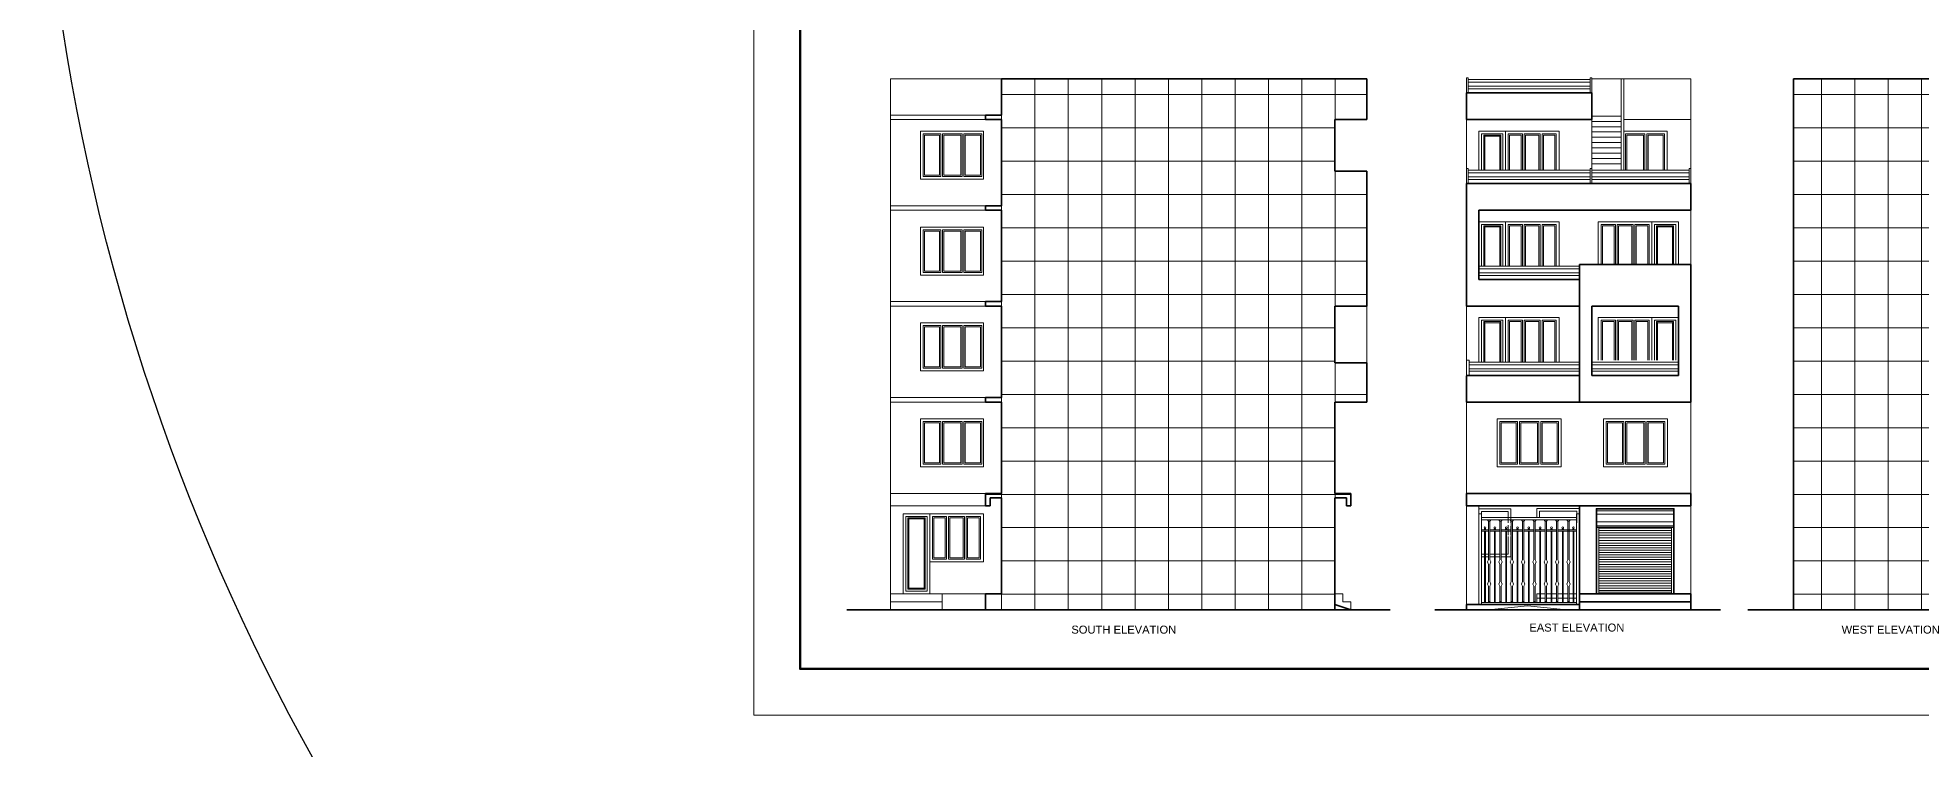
# Model space of a CAD drawing. Header units: inches. Extents: x -12071822 to 12321209, y -1222525 to 1319227.
# Drawn here: x 127682 to 129801, y 36110 to 36911 of the extents above; entities that cross this region are included whole.
import ezdxf

# ---------------------------------------------------------------- set-up
doc = ezdxf.new("R2010")
doc.units = ezdxf.units.IN
doc.header["$MEASUREMENT"] = 0
for name, color, linetype, lineweight in [('BORDER', 7, 'Continuous', 60), ('elevation', 181, 'Continuous', 20), ('Hatch', 9, 'Continuous', 9), ('SITE BOUNDARY', 1, 'Continuous', 30), ('Walls', 11, 'Continuous', 35), ('Window', 3, 'Continuous', 0), ('Windows', 151, 'Continuous', 15)]:
    doc.layers.add(name, color=color, linetype=linetype, lineweight=lineweight)
doc.styles.get("Standard").update_dxf_attribs({"font": 'arial.ttf'})

# ---------------------------------------------------------------- blocks, each defined once
blk = doc.blocks.new('ggggsf')
at = {"layer": 'Windows'}
for p, q in [((134009.6, 36042.9), (134009.6, 36144.9)), ((134009.6, 36144.9), (134012.6, 36144.9)), ((134012.6, 36042.9), (134012.6, 36144.9)), ((134119.6, 36042.9), (134119.6, 36144.9)), ((134119.6, 36144.9), (134122.6, 36144.9)), ((134122.6, 36042.9), (134122.6, 36144.9)), ((134119.6, 36140.9), (134012.6, 36140.9)), ((134012.6, 36140.9), (134119.6, 36140.9)), ((134119.6, 36138.1), (134012.6, 36138.1)), ((134020.4, 36127), (134012.6, 36127)), ((134020.4, 36125.6), (134012.6, 36125.6)), ((134016.1, 36127.9), (134016.1, 36128.5)), ((134016.1, 36045.1), (134016.1, 36125.6)), ((134017, 36127.9), (134017, 36128.5)), ((134017, 36045.1), (134017, 36125.6)), ((134020.4, 36136.8), (134020.4, 36093.2)), ((134022.1, 36136.8), (134022.1, 36093.2)), ((134033.2, 36127), (134022.1, 36127)), ((134033.2, 36125.6), (134022.1, 36125.6)), ((134027.2, 36127.9), (134027.2, 36128.5)), ((134027.2, 36045.1), (134027.2, 36125.6)), ((134028.1, 36127.9), (134028.1, 36128.5)), ((134028.1, 36045.1), (134028.1, 36125.6)), ((134033.2, 36136.8), (134033.2, 36093.2)), ((134034.8, 36136.8), (134034.8, 36093.2)), ((134045.9, 36127), (134034.8, 36127)), ((134045.9, 36125.6), (134034.8, 36125.6)), ((134039.9, 36127.9), (134039.9, 36128.5)), ((134039.9, 36045.1), (134039.9, 36125.6)), ((134040.8, 36127.9), (134040.8, 36128.5)), ((134040.8, 36045.1), (134040.8, 36125.6)), ((134045.9, 36136.8), (134045.9, 36093.2)), ((134047.5, 36136.8), (134047.5, 36093.2)), ((134058.6, 36127), (134047.5, 36127)), ((134058.6, 36125.6), (134047.5, 36125.6)), ((134052.6, 36127.9), (134052.6, 36128.5)), ((134052.6, 36045.1), (134052.6, 36125.6)), ((134053.5, 36127.9), (134053.5, 36128.5)), ((134053.5, 36045.1), (134053.5, 36125.6)), ((134058.6, 36136.8), (134058.6, 36093.2)), ((134060.3, 36136.8), (134060.3, 36093.2)), ((134071.3, 36127), (134060.3, 36127)), ((134071.3, 36125.6), (134060.3, 36125.6)), ((134065.4, 36127.9), (134065.4, 36128.5)), ((134065.4, 36045.1), (134065.4, 36125.6)), ((134066.3, 36127.9), (134066.3, 36128.5)), ((134066.3, 36045.1), (134066.3, 36125.6)), ((134071.3, 36136.8), (134071.3, 36093.2)), ((134073, 36136.8), (134073, 36093.2)), ((134084.1, 36127), (134073, 36127)), ((134084.1, 36125.6), (134073, 36125.6)), ((134078.1, 36127.9), (134078.1, 36128.5)), ((134078.1, 36045.1), (134078.1, 36125.6)), ((134079, 36127.9), (134079, 36128.5)), ((134079, 36045.1), (134079, 36125.6)), ((134084.1, 36136.8), (134084.1, 36093.2)), ((134085.7, 36136.8), (134085.7, 36093.2)), ((134096.8, 36127), (134085.7, 36127)), ((134096.8, 36125.6), (134085.7, 36125.6)), ((134090.8, 36127.9), (134090.8, 36128.5)), ((134090.8, 36045.1), (134090.8, 36125.6)), ((134091.7, 36127.9), (134091.7, 36128.5)), ((134091.7, 36045.1), (134091.7, 36125.6)), ((134096.8, 36136.8), (134096.8, 36093.2)), ((134098.5, 36136.8), (134098.5, 36093.2)), ((134109.5, 36127), (134098.5, 36127)), ((134109.5, 36125.6), (134098.5, 36125.6)), ((134103.5, 36127.9), (134103.5, 36128.5)), ((134103.5, 36045.1), (134103.5, 36125.6)), ((134104.4, 36127.9), (134104.4, 36128.5)), ((134104.4, 36045.1), (134104.4, 36125.6)), ((134119.6, 36127), (134106.4, 36127)), ((134119.6, 36125.6), (134106.4, 36125.6)), ((134109.5, 36136.8), (134109.5, 36093.2)), ((134111.2, 36136.8), (134111.2, 36093.2)), ((134115.5, 36127.9), (134115.5, 36128.5)), ((134115.5, 36045.1), (134115.5, 36125.6)), ((134116.4, 36127.9), (134116.4, 36128.5)), ((134116.4, 36045.1), (134116.4, 36125.6)), ((134019.4, 36090.8), (134020.4, 36093.2)), ((134020.4, 36088.1), (134019.4, 36090.8)), ((134020.4, 36088.1), (134020.4, 36068.7)), ((134023.1, 36090.8), (134022.1, 36093.2)), ((134022.1, 36088.1), (134023.1, 36090.8)), ((134022.1, 36088.1), (134022.1, 36068.7)), ((134032.2, 36090.8), (134033.2, 36093.2)), ((134033.2, 36088.1), (134032.2, 36090.8)), ((134033.2, 36088.1), (134033.2, 36068.7)), ((134035.8, 36090.8), (134034.8, 36093.2)), ((134034.8, 36088.1), (134035.8, 36090.8)), ((134034.8, 36088.1), (134034.8, 36068.7)), ((134044.9, 36090.8), (134045.9, 36093.2)), ((134045.9, 36088.1), (134044.9, 36090.8)), ((134045.9, 36088.1), (134045.9, 36068.7)), ((134048.5, 36090.8), (134047.5, 36093.2)), ((134047.5, 36088.1), (134048.5, 36090.8)), ((134047.5, 36088.1), (134047.5, 36068.7)), ((134057.6, 36090.8), (134058.6, 36093.2)), ((134058.6, 36088.1), (134057.6, 36090.8)), ((134058.6, 36088.1), (134058.6, 36068.7)), ((134061.3, 36090.8), (134060.3, 36093.2)), ((134060.3, 36088.1), (134061.3, 36090.8)), ((134060.3, 36088.1), (134060.3, 36068.7)), ((134070.3, 36090.8), (134071.3, 36093.2)), ((134071.3, 36088.1), (134070.3, 36090.8)), ((134071.3, 36088.1), (134071.3, 36068.7)), ((134074, 36090.8), (134073, 36093.2)), ((134073, 36088.1), (134074, 36090.8)), ((134073, 36088.1), (134073, 36068.7)), ((134083.1, 36090.8), (134084.1, 36093.2)), ((134084.1, 36088.1), (134083.1, 36090.8)), ((134084.1, 36088.1), (134084.1, 36068.7)), ((134086.7, 36090.8), (134085.7, 36093.2)), ((134085.7, 36088.1), (134086.7, 36090.8)), ((134085.7, 36088.1), (134085.7, 36068.7)), ((134095.8, 36090.8), (134096.8, 36093.2)), ((134096.8, 36088.1), (134095.8, 36090.8)), ((134096.8, 36088.1), (134096.8, 36068.7)), ((134099.5, 36090.8), (134098.5, 36093.2)), ((134098.5, 36088.1), (134099.5, 36090.8)), ((134098.5, 36088.1), (134098.5, 36068.7)), ((134108.5, 36090.8), (134109.5, 36093.2)), ((134109.5, 36088.1), (134108.5, 36090.8)), ((134109.5, 36088.1), (134109.5, 36068.7)), ((134112.2, 36090.8), (134111.2, 36093.2)), ((134111.2, 36088.1), (134112.2, 36090.8)), ((134111.2, 36088.1), (134111.2, 36068.7)), ((134020.4, 36068.7), (134019.4, 36065.9)), ((134019.4, 36065.9), (134020.4, 36063.5)), ((134020.4, 36063.5), (134020.4, 36045.9)), ((134022.1, 36068.7), (134023.1, 36065.9)), ((134023.1, 36065.9), (134022.1, 36063.5)), ((134022.1, 36063.5), (134022.1, 36045.9)), ((134033.2, 36068.7), (134032.2, 36065.9)), ((134032.2, 36065.9), (134033.2, 36063.5)), ((134033.2, 36063.5), (134033.2, 36045.9)), ((134034.8, 36068.7), (134035.8, 36065.9)), ((134035.8, 36065.9), (134034.8, 36063.5)), ((134034.8, 36063.5), (134034.8, 36045.9)), ((134045.9, 36068.7), (134044.9, 36065.9)), ((134044.9, 36065.9), (134045.9, 36063.5)), ((134045.9, 36063.5), (134045.9, 36045.9)), ((134047.5, 36068.7), (134048.5, 36065.9)), ((134048.5, 36065.9), (134047.5, 36063.5)), ((134047.5, 36063.5), (134047.5, 36045.9)), ((134058.6, 36068.7), (134057.6, 36065.9)), ((134057.6, 36065.9), (134058.6, 36063.5)), ((134058.6, 36063.5), (134058.6, 36045.9)), ((134060.3, 36068.7), (134061.3, 36065.9)), ((134061.3, 36065.9), (134060.3, 36063.5)), ((134060.3, 36063.5), (134060.3, 36045.9)), ((134071.3, 36068.7), (134070.3, 36065.9)), ((134070.3, 36065.9), (134071.3, 36063.5)), ((134071.3, 36063.5), (134071.3, 36045.9)), ((134073, 36068.7), (134074, 36065.9)), ((134074, 36065.9), (134073, 36063.5)), ((134073, 36063.5), (134073, 36045.9)), ((134084.1, 36068.7), (134083.1, 36065.9)), ((134083.1, 36065.9), (134084.1, 36063.5)), ((134084.1, 36063.5), (134084.1, 36045.9)), ((134085.7, 36068.7), (134086.7, 36065.9)), ((134086.7, 36065.9), (134085.7, 36063.5)), ((134085.7, 36063.5), (134085.7, 36045.9)), ((134096.8, 36068.7), (134095.8, 36065.9)), ((134095.8, 36065.9), (134096.8, 36063.5)), ((134096.8, 36063.5), (134096.8, 36045.9)), ((134098.5, 36068.7), (134099.5, 36065.9)), ((134099.5, 36065.9), (134098.5, 36063.5)), ((134098.5, 36063.5), (134098.5, 36045.9)), ((134109.5, 36068.7), (134108.5, 36065.9)), ((134108.5, 36065.9), (134109.5, 36063.5)), ((134109.5, 36063.5), (134109.5, 36045.9)), ((134111.2, 36068.7), (134112.2, 36065.9)), ((134112.2, 36065.9), (134111.2, 36063.5)), ((134111.2, 36063.5), (134111.2, 36045.9)), ((134122.6, 36042.9), (134009.6, 36042.9)), ((134119.6, 36045.1), (134012.6, 36045.1)), ((134029.9, 36042.9), (134119.6, 36042.9))]:
    blk.add_line(p, q, dxfattribs=at)
for centre, radius, start, end in [((134016.5, 36129.3), 0.947, 0, 180), ((134016.5, 36129.3), 0.947, 180, 0), ((134016.5, 36127), 0.947, 0, 180), ((134021.3, 36138.4), 1.84, 189.5652, 350.4348), ((134027.6, 36129.3), 0.947, 0, 180), ((134027.6, 36129.3), 0.947, 180, 0), ((134027.6, 36127), 0.947, 0, 180), ((134034, 36138.4), 1.84, 189.5652, 350.4348), ((134040.4, 36129.3), 0.947, 0, 180), ((134040.4, 36129.3), 0.947, 180, 0), ((134040.4, 36127), 0.947, 0, 180), ((134046.7, 36138.4), 1.84, 189.5652, 350.4348), ((134053.1, 36129.3), 0.947, 0, 180), ((134053.1, 36129.3), 0.947, 180, 0), ((134053.1, 36127), 0.947, 0, 180), ((134059.4, 36138.4), 1.84, 189.5652, 350.4348), ((134065.8, 36129.3), 0.947, 0, 180), ((134065.8, 36129.3), 0.947, 180, 0), ((134065.8, 36127), 0.947, 0, 180), ((134072.2, 36138.4), 1.84, 189.5652, 350.4348), ((134078.5, 36129.3), 0.947, 0, 180), ((134078.5, 36129.3), 0.947, 180, 0), ((134078.5, 36127), 0.947, 0, 180), ((134084.9, 36138.4), 1.84, 189.5652, 350.4348), ((134091.3, 36129.3), 0.947, 0, 180), ((134091.3, 36129.3), 0.947, 180, 0), ((134091.3, 36127), 0.947, 0, 180), ((134097.6, 36138.4), 1.84, 189.5652, 350.4348), ((134104, 36129.3), 0.947, 0, 180), ((134104, 36129.3), 0.947, 180, 0), ((134104, 36127), 0.947, 0, 180), ((134110.4, 36138.4), 1.84, 189.5652, 350.4348), ((134115.9, 36129.3), 0.947, 0, 180), ((134115.9, 36129.3), 0.947, 180, 0), ((134115.9, 36127), 0.947, 0, 180), ((134021.3, 36044.8), 1.41, 12.4754, 167.5246), ((134034, 36044.8), 1.41, 12.4754, 167.5246), ((134046.7, 36044.8), 1.41, 12.4754, 167.5246), ((134059.4, 36044.8), 1.41, 12.4754, 167.5246), ((134072.2, 36044.8), 1.41, 12.4754, 167.5246), ((134084.9, 36044.8), 1.41, 12.4754, 167.5246), ((134097.6, 36044.8), 1.41, 12.4754, 167.5246), ((134110.4, 36044.8), 1.41, 12.4754, 167.5246)]:
    blk.add_arc(centre, radius, start, end, dxfattribs=at)

msp = doc.modelspace()

# ---------------------------------------------------------------- hatches: boundary and pattern name
at = {"layer": 'Hatch', "transparency": 33554687}
h = msp.add_hatch(dxfattribs=at)
h.set_pattern_fill('NET', color=256, scale=300)
h.set_pattern_definition([(0, (-3871.295, 247.183), (0, 37.5), []), (90, (-3871.295, 247.183), (-37.5, 2e-15), [])])
h.paths.add_polyline_path([(129141.07, 36609.14), (129177.07, 36609.14), (129177.07, 36653.14), (129177.07, 36717.14), (129177.07, 36761.14), (129141.07, 36761.14), (129141.07, 36819.14), (129177.07, 36819.14), (129177.07, 36865.14), (128766.2, 36865.14), (128766.2, 36824.14), (128748.2, 36824.14), (128748.2, 36819.14), (128766.2, 36819.14), (128766.2, 36722.14), (128748.2, 36722.14), (128748.2, 36717.14), (128766.2, 36717.14), (128766.2, 36614.14), (128748.2, 36614.14), (128748.2, 36609.14), (128766.2, 36609.14), (128766.2, 36506.14), (128748.2, 36506.14), (128748.2, 36501.14), (128766.2, 36501.14), (128766.2, 36398.14), (128748.2, 36398.14), (128748.2, 36393.14), (128766.2, 36393.14), (128766.2, 36285.14), (128748.2, 36285.14), (128748.2, 36267.14), (129150.07, 36267.14), (129141.07, 36273.14), (129141.07, 36285.14), (129141.07, 36393.14), (129159.07, 36393.14), (129159.07, 36398.14), (129141.07, 36398.14), (129141.07, 36501.14), (129177.07, 36501.14), (129177.07, 36545.14), (129141.07, 36545.14)])
h = msp.add_hatch(dxfattribs=at)
h.set_pattern_fill('NET', color=256, scale=300)
h.set_pattern_definition([(0, (-4224.22, 247.183), (0, 37.5), []), (90, (-4224.22, 247.183), (-37.5, 2e-15), [])])
h.paths.add_polyline_path([(129832.21, 36609.14), (129862.21, 36609.14), (129862.21, 36614.14), (129832.21, 36614.14), (129832.21, 36717.14), (129862.21, 36717.14), (129862.21, 36722.14), (129832.21, 36722.14), (129832.21, 36819.14), (129862.21, 36819.14), (129862.21, 36824.14), (129832.21, 36824.14), (129832.21, 36865.14), (129656.71, 36865.14), (129656.71, 36267.14), (129852.21, 36267.14), (129852.21, 36273.14), (129842.21, 36273.14), (129842.21, 36279.14), (129832.21, 36279.14), (129832.21, 36393.14), (129845.21, 36393.14), (129845.21, 36384.14), (129850.21, 36384.14), (129850.21, 36398.14), (129832.21, 36398.14), (129832.21, 36501.14), (129862.21, 36501.14), (129862.21, 36506.14), (129832.21, 36506.14)])

# ---------------------------------------------------------------- linework, layer by layer
at = {"layer": 'BORDER'}
msp.add_lwpolyline([(131602.37, 38291.59), (131602.37, 36200.74), (128539.53, 36200.74), (128539.53, 38291.59)], close=True, dxfattribs=at)
at = {"layer": 'elevation'}
for p, q in [((128641.38, 36267.14), (128641.38, 36865.14)), ((128641.38, 36865.14), (128766.2, 36865.14)), ((129288.98, 36849.14), (129288.98, 36866.14)), ((129290.98, 36866.14), (129288.98, 36866.14)), ((129290.98, 36849.14), (129290.98, 36866.14)), ((129290.98, 36864.14), (129427.98, 36864.14)), ((129427.98, 36849.14), (129427.98, 36866.14)), ((129429.98, 36866.14), (129427.98, 36866.14)), ((129429.98, 36849.14), (129429.98, 36866.14)), ((129429.98, 36865.14), (129462.98, 36865.14)), ((129462.98, 36865.14), (129465.98, 36865.14)), ((129462.98, 36865.14), (129462.98, 36762.14)), ((129465.98, 36865.14), (129541.48, 36865.14)), ((129465.98, 36865.14), (129465.98, 36762.14)), ((129541.48, 36764.14), (129541.48, 36865.14)), ((129290.98, 36861.14), (129427.98, 36861.14)), ((129290.98, 36856.64), (129427.98, 36856.64)), ((129290.98, 36853.64), (129427.98, 36853.64)), ((128641.38, 36824.14), (128748.2, 36824.14)), ((128641.38, 36819.14), (128748.2, 36819.14)), ((129465.98, 36819.14), (129541.48, 36819.14)), ((129288.98, 36747.14), (129288.98, 36764.14)), ((129290.98, 36764.14), (129288.98, 36764.14)), ((129290.98, 36747.14), (129290.98, 36764.14)), ((129290.98, 36762.14), (129427.98, 36762.14)), ((129290.98, 36759.14), (129427.98, 36759.14)), ((129427.98, 36747.14), (129427.98, 36764.14)), ((129429.98, 36764.14), (129427.98, 36764.14)), ((129429.98, 36747.14), (129429.98, 36764.14)), ((129429.98, 36762.14), (129539.48, 36762.14)), ((129429.98, 36759.14), (129539.48, 36759.14)), ((129539.48, 36747.14), (129539.48, 36764.14)), ((129539.48, 36764.14), (129541.48, 36764.14)), ((129541.48, 36747.14), (129541.48, 36764.14)), ((129290.98, 36754.64), (129427.98, 36754.64)), ((129290.98, 36751.64), (129427.98, 36751.64)), ((129429.98, 36754.64), (129539.48, 36754.64)), ((129429.98, 36751.64), (129539.48, 36751.64)), ((128641.38, 36722.14), (128748.2, 36722.14)), ((128641.38, 36717.14), (128748.2, 36717.14)), ((129541.48, 36656.14), (129541.48, 36717.14)), ((129302.98, 36654.14), (129415.98, 36654.14)), ((129302.98, 36651.14), (129415.98, 36651.14)), ((129302.98, 36646.64), (129415.98, 36646.64)), ((129302.98, 36643.64), (129415.98, 36643.64)), ((128641.38, 36614.14), (128748.2, 36614.14)), ((128641.38, 36609.14), (128748.2, 36609.14)), ((129288.98, 36531.14), (129288.98, 36548.14)), ((129291.98, 36548.14), (129288.98, 36548.14)), ((129291.98, 36531.14), (129291.98, 36548.14)), ((129291.98, 36546.19), (129415.98, 36546.19)), ((129429.98, 36546.19), (129527.48, 36546.19)), ((129291.98, 36543.19), (129415.98, 36543.19)), ((129291.98, 36538.69), (129415.98, 36538.69)), ((129291.98, 36535.69), (129415.98, 36535.69)), ((129429.98, 36543.19), (129527.48, 36543.19)), ((129429.98, 36538.69), (129527.48, 36538.69)), ((129429.98, 36535.69), (129527.48, 36535.69)), ((128641.38, 36506.14), (128748.2, 36506.14)), ((128641.38, 36501.14), (128748.2, 36501.14)), ((129288.98, 36398.14), (129288.98, 36501.14)), ((129541.48, 36398.14), (129541.48, 36501.14)), ((128641.38, 36398.14), (128748.2, 36398.14)), ((128748.2, 36384.14), (128641.38, 36384.14)), ((129288.98, 36273.14), (129288.98, 36384.14)), ((129302.98, 36384.14), (129302.98, 36273.14)), ((129541.48, 36285.14), (129541.48, 36384.14)), ((128641.38, 36285.14), (128748.2, 36285.14)), ((128699.38, 36276.14), (128641.38, 36276.14)), ((128699.38, 36267.14), (128699.38, 36285.14)), ((129141.07, 36285.14), (129150.07, 36285.14)), ((129150.07, 36285.14), (129150.07, 36276.14)), ((129159.07, 36276.14), (129150.07, 36276.14)), ((129159.07, 36276.14), (129159.07, 36267.14)), ((129367.98, 36285.14), (129371.43, 36285.14)), ((129367.98, 36285.14), (129367.98, 36275.35)), ((129367.98, 36280.25), (129371.43, 36280.25)), ((129372.34, 36285.14), (129377.43, 36285.14)), ((129372.34, 36280.25), (129377.43, 36280.25)), ((129379.08, 36285.14), (129384.16, 36285.14)), ((129379.08, 36280.25), (129384.16, 36280.25)), ((129385.07, 36285.14), (129390.15, 36285.14)), ((129385.07, 36280.25), (129390.15, 36280.25)), ((129391.81, 36285.14), (129396.89, 36285.14)), ((129391.81, 36280.25), (129396.89, 36280.25)), ((129397.8, 36285.14), (129402.88, 36285.14)), ((129397.8, 36280.25), (129402.88, 36280.25)), ((129404.53, 36285.14), (129408.84, 36285.14)), ((129404.53, 36280.25), (129408.84, 36280.25)), ((129409.75, 36285.14), (129412.98, 36285.14)), ((129409.75, 36280.25), (129412.98, 36280.25))]:
    msp.add_line(p, q, dxfattribs=at)
at = {"layer": 'SITE BOUNDARY'}
msp.add_circle((130143.63, 37296.4), 2461.59, dxfattribs=at)
at = {"layer": 'Walls'}
for p, q in [((128766.2, 36865.14), (128766.2, 36824.14)), ((128766.2, 36865.14), (129177.07, 36865.14)), ((129177.07, 36819.14), (129177.07, 36865.14)), ((129656.71, 36267.14), (129656.71, 36865.14)), ((129832.21, 36865.14), (129656.71, 36865.14)), ((129288.98, 36819.14), (129288.98, 36849.14)), ((129288.98, 36849.14), (129429.98, 36849.14)), ((129429.98, 36849.14), (129429.98, 36819.14)), ((128748.2, 36824.14), (128766.2, 36824.14)), ((128748.2, 36819.14), (128748.2, 36824.14)), ((128748.2, 36819.14), (128766.2, 36819.14)), ((128766.2, 36819.14), (128766.2, 36722.14)), ((129141.07, 36761.14), (129141.07, 36819.14)), ((129141.07, 36819.14), (129177.07, 36819.14)), ((129288.98, 36819.14), (129429.98, 36819.14)), ((129141.07, 36761.14), (129177.07, 36761.14)), ((129177.07, 36609.14), (129177.07, 36761.14)), ((129288.98, 36633.14), (129288.98, 36747.14)), ((129288.98, 36747.14), (129541.48, 36747.14)), ((129541.48, 36717.14), (129541.48, 36747.14)), ((128748.2, 36722.14), (128766.2, 36722.14)), ((128748.2, 36717.14), (128748.2, 36722.14)), ((128748.2, 36717.14), (128766.2, 36717.14)), ((128766.2, 36717.14), (128766.2, 36614.14)), ((129302.98, 36639.14), (129302.98, 36717.14)), ((129302.98, 36717.14), (129541.48, 36717.14)), ((129415.98, 36656.14), (129541.48, 36656.14)), ((129415.98, 36501.14), (129415.98, 36656.14)), ((129541.48, 36548.14), (129541.48, 36656.14)), ((129288.98, 36609.14), (129288.98, 36633.14)), ((129302.98, 36639.14), (129415.98, 36639.14)), ((128748.2, 36614.14), (128766.2, 36614.14)), ((128748.2, 36609.14), (128748.2, 36614.14)), ((128748.2, 36609.14), (128766.2, 36609.14)), ((128766.2, 36609.14), (128766.2, 36506.14)), ((129141.07, 36545.14), (129141.07, 36609.14)), ((129141.07, 36609.14), (129177.07, 36609.14)), ((129288.98, 36609.14), (129415.98, 36609.14)), ((129429.98, 36609.14), (129527.48, 36609.14)), ((129429.98, 36531.14), (129429.98, 36609.14)), ((129527.48, 36531.14), (129527.48, 36609.14)), ((129541.48, 36501.14), (129541.48, 36548.14)), ((129141.07, 36545.14), (129177.07, 36545.14)), ((129177.07, 36501.14), (129177.07, 36545.14)), ((129288.98, 36531.14), (129415.98, 36531.14)), ((129288.98, 36501.14), (129288.98, 36530.64)), ((129429.98, 36531.14), (129527.48, 36531.14)), ((128748.2, 36506.14), (128766.2, 36506.14)), ((128748.2, 36501.14), (128748.2, 36506.14)), ((128748.2, 36501.14), (128766.2, 36501.14)), ((128766.2, 36501.14), (128766.2, 36398.14)), ((129141.07, 36398.14), (129141.07, 36501.14)), ((129141.07, 36501.14), (129177.07, 36501.14)), ((129288.98, 36501.14), (129541.48, 36501.14)), ((128748.2, 36398.14), (128766.2, 36398.14)), ((128748.2, 36384.14), (128748.2, 36398.14)), ((129141.07, 36398.14), (129159.07, 36398.14)), ((129159.07, 36398.14), (129159.07, 36384.14)), ((129288.98, 36384.14), (129288.98, 36398.14)), ((129288.98, 36398.14), (129541.48, 36398.14)), ((129541.48, 36384.14), (129541.48, 36398.14)), ((128748.2, 36384.14), (128753.2, 36384.14)), ((128753.2, 36393.14), (128766.2, 36393.14)), ((128753.2, 36384.14), (128753.2, 36393.14)), ((128766.2, 36393.14), (128766.2, 36285.14)), ((129141.07, 36267.14), (129141.07, 36393.14)), ((129141.07, 36393.14), (129154.07, 36393.14)), ((129154.07, 36393.14), (129154.07, 36384.14)), ((129154.07, 36384.14), (129159.07, 36384.14)), ((129288.98, 36384.14), (129541.48, 36384.14)), ((129415.98, 36384.14), (129415.98, 36285.14)), ((128748.2, 36285.14), (128766.2, 36285.14)), ((128748.2, 36285.14), (128748.2, 36267.14)), ((129141.07, 36273.14), (129159.07, 36267.14)), ((129288.98, 36267.14), (129288.98, 36273.14)), ((129288.98, 36273.14), (129415.98, 36273.14)), ((129415.98, 36285.14), (129541.48, 36285.14)), ((129415.98, 36285.14), (129415.98, 36267.14)), ((129541.48, 36276.14), (129415.98, 36276.14)), ((129541.48, 36267.14), (129541.48, 36285.14)), ((128592.18, 36267.14), (129203.32, 36267.14)), ((129253.26, 36267.14), (129574.68, 36267.14)), ((129605.64, 36267.14), (129936.81, 36267.14))]:
    msp.add_line(p, q, dxfattribs=at)
at = {"layer": 'Window'}
msp.add_lwpolyline([(131654.37, 38343.59), (131654.37, 36148.74), (128487.53, 36148.74), (128487.53, 38343.59)], close=True, dxfattribs=at)
at = {"layer": 'Windows'}
for p, q in [((129429.98, 36823.14), (129462.98, 36823.14)), ((128677.79, 36755.14), (128677.79, 36803.14)), ((128697.79, 36803.14), (128677.79, 36803.14)), ((128697.79, 36755.14), (128697.79, 36803.14)), ((128699.79, 36755.14), (128699.79, 36803.14)), ((128721.79, 36803.14), (128699.79, 36803.14)), ((128721.79, 36755.14), (128721.79, 36803.14)), ((128723.79, 36755.14), (128723.79, 36803.14)), ((128743.79, 36803.14), (128723.79, 36803.14)), ((128743.79, 36803.14), (128743.79, 36755.14)), ((129288.98, 36764.14), (129288.98, 36819.14)), ((129302.98, 36806.14), (129393.39, 36806.14)), ((129302.98, 36806.14), (129302.98, 36762.14)), ((129305.98, 36803.14), (129305.98, 36762.14)), ((129330.03, 36803.14), (129305.98, 36803.14)), ((129308.4, 36801.64), (129327.73, 36801.64)), ((129309.59, 36800.45), (129308.4, 36801.64)), ((129308.4, 36801.64), (129308.4, 36762.14)), ((129309.59, 36800.45), (129326.54, 36800.45)), ((129309.59, 36800.45), (129309.59, 36762.14)), ((129326.54, 36800.45), (129327.73, 36801.64)), ((129326.54, 36800.45), (129326.54, 36762.14)), ((129327.73, 36801.64), (129327.73, 36762.14)), ((129330.03, 36803.14), (129330.03, 36762.14)), ((129332.98, 36762.14), (129332.98, 36806.14)), ((129335.98, 36803.14), (129335.98, 36762.14)), ((129335.98, 36803.14), (129351.98, 36803.14)), ((129351.98, 36762.14), (129351.98, 36803.14)), ((129353.98, 36762.14), (129353.98, 36803.14)), ((129353.98, 36803.14), (129371.98, 36803.14)), ((129371.98, 36762.14), (129371.98, 36803.14)), ((129373.98, 36762.14), (129373.98, 36803.14)), ((129373.98, 36803.14), (129389.98, 36803.14)), ((129389.98, 36762.14), (129389.98, 36803.14)), ((129393.39, 36806.14), (129393.39, 36762.14)), ((129429.98, 36819.14), (129429.98, 36762.14)), ((129429.98, 36817.14), (129462.98, 36817.14)), ((129429.98, 36811.14), (129462.98, 36811.14)), ((129429.98, 36805.14), (129462.98, 36805.14)), ((129467.73, 36762.14), (129467.73, 36803.14)), ((129489.73, 36803.14), (129467.73, 36803.14)), ((129489.73, 36762.14), (129489.73, 36803.14)), ((129491.73, 36762.14), (129491.73, 36803.14)), ((129511.73, 36803.14), (129491.73, 36803.14)), ((129511.73, 36803.14), (129511.73, 36762.14)), ((129429.98, 36799.14), (129462.98, 36799.14)), ((129429.98, 36793.14), (129462.98, 36793.14)), ((129429.98, 36787.14), (129462.98, 36787.14)), ((129429.98, 36781.14), (129462.98, 36781.14)), ((129429.98, 36775.14), (129462.98, 36775.14)), ((129429.98, 36769.14), (129462.98, 36769.14)), ((128697.79, 36755.14), (128677.79, 36755.14)), ((128721.79, 36755.14), (128699.79, 36755.14)), ((128743.79, 36755.14), (128723.79, 36755.14)), ((128677.79, 36647.14), (128677.79, 36695.14)), ((128697.79, 36695.14), (128677.79, 36695.14)), ((128697.79, 36647.14), (128697.79, 36695.14)), ((128699.79, 36647.14), (128699.79, 36695.14)), ((128721.79, 36695.14), (128699.79, 36695.14)), ((128721.79, 36647.14), (128721.79, 36695.14)), ((128723.79, 36647.14), (128723.79, 36695.14)), ((128743.79, 36695.14), (128723.79, 36695.14)), ((128743.79, 36695.14), (128743.79, 36647.14)), ((129302.98, 36704.14), (129393.39, 36704.14)), ((129302.98, 36704.14), (129302.98, 36656.14)), ((129305.98, 36701.14), (129305.98, 36654.14)), ((129330.03, 36701.14), (129305.98, 36701.14)), ((129308.4, 36699.64), (129327.73, 36699.64)), ((129309.59, 36698.45), (129308.4, 36699.64)), ((129308.4, 36699.64), (129308.4, 36654.14)), ((129309.59, 36698.45), (129326.54, 36698.45)), ((129309.59, 36698.45), (129309.59, 36654.14)), ((129326.54, 36698.45), (129327.73, 36699.64)), ((129326.54, 36698.45), (129326.54, 36654.14)), ((129327.73, 36699.64), (129327.73, 36654.14)), ((129330.03, 36701.14), (129330.03, 36654.14)), ((129332.98, 36654.14), (129332.98, 36704.14)), ((129335.98, 36701.14), (129335.98, 36654.14)), ((129335.98, 36701.14), (129351.98, 36701.14)), ((129351.98, 36654.14), (129351.98, 36701.14)), ((129353.98, 36654.14), (129353.98, 36701.14)), ((129353.98, 36701.14), (129371.98, 36701.14)), ((129371.98, 36654.14), (129371.98, 36701.14)), ((129373.98, 36654.14), (129373.98, 36701.14)), ((129373.98, 36701.14), (129389.98, 36701.14)), ((129389.98, 36654.14), (129389.98, 36701.14)), ((129393.39, 36704.14), (129393.39, 36654.14)), ((129527.48, 36704.14), (129437.07, 36704.14)), ((129437.07, 36704.14), (129437.07, 36656.14)), ((129440.48, 36656.14), (129440.48, 36701.14)), ((129456.48, 36701.14), (129440.48, 36701.14)), ((129456.48, 36656.14), (129456.48, 36701.14)), ((129458.48, 36656.14), (129458.48, 36701.14)), ((129476.48, 36701.14), (129458.48, 36701.14)), ((129476.48, 36656.14), (129476.48, 36701.14)), ((129478.48, 36656.14), (129478.48, 36701.14)), ((129494.48, 36701.14), (129478.48, 36701.14)), ((129494.48, 36701.14), (129494.48, 36656.14)), ((129497.48, 36656.14), (129497.48, 36704.14)), ((129500.42, 36701.14), (129500.42, 36656.14)), ((129500.42, 36701.14), (129524.48, 36701.14)), ((129522.05, 36699.64), (129502.73, 36699.64)), ((129502.73, 36699.64), (129502.73, 36656.14)), ((129503.92, 36698.45), (129502.73, 36699.64)), ((129520.86, 36698.45), (129503.92, 36698.45)), ((129503.92, 36698.45), (129503.92, 36656.14)), ((129520.86, 36698.45), (129522.05, 36699.64)), ((129520.86, 36698.45), (129520.86, 36656.14)), ((129522.05, 36699.64), (129522.05, 36656.14)), ((129524.48, 36701.14), (129524.48, 36656.14)), ((129527.48, 36704.14), (129527.48, 36656.14)), ((128697.79, 36647.14), (128677.79, 36647.14)), ((128721.79, 36647.14), (128699.79, 36647.14)), ((128743.79, 36647.14), (128723.79, 36647.14)), ((129177.07, 36609.14), (129177.07, 36545.14)), ((129288.98, 36548.14), (129288.98, 36609.14)), ((129302.98, 36596.14), (129393.39, 36596.14)), ((129302.98, 36596.14), (129302.98, 36546.19)), ((129305.98, 36593.14), (129305.98, 36546.19)), ((129330.03, 36593.14), (129305.98, 36593.14)), ((129308.4, 36591.64), (129327.73, 36591.64)), ((129309.59, 36590.45), (129308.4, 36591.64)), ((129308.4, 36591.64), (129308.4, 36546.19)), ((129309.59, 36590.45), (129326.54, 36590.45)), ((129309.59, 36590.45), (129309.59, 36546.19)), ((129326.54, 36590.45), (129327.73, 36591.64)), ((129326.54, 36590.45), (129326.54, 36546.19)), ((129327.73, 36591.64), (129327.73, 36546.19)), ((129330.03, 36593.14), (129330.03, 36546.19)), ((129332.98, 36546.19), (129332.98, 36596.14)), ((129335.98, 36593.14), (129335.98, 36546.19)), ((129335.98, 36593.14), (129351.98, 36593.14)), ((129351.98, 36546.19), (129351.98, 36593.14)), ((129353.98, 36546.19), (129353.98, 36593.14)), ((129353.98, 36593.14), (129371.98, 36593.14)), ((129371.98, 36546.19), (129371.98, 36593.14)), ((129373.98, 36546.19), (129373.98, 36593.14)), ((129373.98, 36593.14), (129389.98, 36593.14)), ((129389.98, 36546.19), (129389.98, 36593.14)), ((129393.39, 36596.14), (129393.39, 36546.19)), ((129527.48, 36596.14), (129437.07, 36596.14)), ((129437.07, 36596.14), (129437.07, 36548.14)), ((129440.48, 36548.14), (129440.48, 36593.14)), ((129456.48, 36593.14), (129440.48, 36593.14)), ((129456.48, 36548.14), (129456.48, 36593.14)), ((129458.48, 36548.14), (129458.48, 36593.14)), ((129476.48, 36593.14), (129458.48, 36593.14)), ((129476.48, 36548.14), (129476.48, 36593.14)), ((129478.48, 36548.14), (129478.48, 36593.14)), ((129494.48, 36593.14), (129478.48, 36593.14)), ((129494.48, 36593.14), (129494.48, 36548.14)), ((129497.48, 36548.14), (129497.48, 36596.14)), ((129500.42, 36593.14), (129500.42, 36548.14)), ((129500.42, 36593.14), (129524.48, 36593.14)), ((129522.05, 36591.64), (129502.73, 36591.64)), ((129502.73, 36591.64), (129502.73, 36548.14)), ((129503.92, 36590.45), (129502.73, 36591.64)), ((129520.86, 36590.45), (129503.92, 36590.45)), ((129503.92, 36590.45), (129503.92, 36548.14)), ((129520.86, 36590.45), (129522.05, 36591.64)), ((129520.86, 36590.45), (129520.86, 36548.14)), ((129522.05, 36591.64), (129522.05, 36548.14)), ((129524.48, 36593.14), (129524.48, 36548.14)), ((129527.48, 36596.14), (129527.48, 36548.14)), ((128677.79, 36539.14), (128677.79, 36587.14)), ((128697.79, 36587.14), (128677.79, 36587.14)), ((128697.79, 36539.14), (128697.79, 36587.14)), ((128699.79, 36539.14), (128699.79, 36587.14)), ((128721.79, 36587.14), (128699.79, 36587.14)), ((128721.79, 36539.14), (128721.79, 36587.14)), ((128723.79, 36539.14), (128723.79, 36587.14)), ((128743.79, 36587.14), (128723.79, 36587.14)), ((128743.79, 36587.14), (128743.79, 36539.14)), ((128697.79, 36539.14), (128677.79, 36539.14)), ((128721.79, 36539.14), (128699.79, 36539.14)), ((128743.79, 36539.14), (128723.79, 36539.14)), ((128677.79, 36431.14), (128677.79, 36479.14)), ((128697.79, 36479.14), (128677.79, 36479.14)), ((128697.79, 36431.14), (128697.79, 36479.14)), ((128699.79, 36431.14), (128699.79, 36479.14)), ((128721.79, 36479.14), (128699.79, 36479.14)), ((128721.79, 36431.14), (128721.79, 36479.14)), ((128723.79, 36431.14), (128723.79, 36479.14)), ((128743.79, 36479.14), (128723.79, 36479.14)), ((128743.79, 36479.14), (128743.79, 36431.14)), ((129326.48, 36431.14), (129326.48, 36479.14)), ((129346.48, 36479.14), (129326.48, 36479.14)), ((129346.48, 36431.14), (129346.48, 36479.14)), ((129348.48, 36431.14), (129348.48, 36479.14)), ((129370.48, 36479.14), (129348.48, 36479.14)), ((129370.48, 36431.14), (129370.48, 36479.14)), ((129372.48, 36431.14), (129372.48, 36479.14)), ((129392.48, 36479.14), (129372.48, 36479.14)), ((129392.48, 36479.14), (129392.48, 36431.14)), ((129445.98, 36431.14), (129445.98, 36479.14)), ((129465.98, 36479.14), (129445.98, 36479.14)), ((129465.98, 36431.14), (129465.98, 36479.14)), ((129467.98, 36431.14), (129467.98, 36479.14)), ((129489.98, 36479.14), (129467.98, 36479.14)), ((129489.98, 36431.14), (129489.98, 36479.14)), ((129491.98, 36431.14), (129491.98, 36479.14)), ((129511.98, 36479.14), (129491.98, 36479.14)), ((129511.98, 36479.14), (129511.98, 36431.14)), ((128697.79, 36431.14), (128677.79, 36431.14)), ((128721.79, 36431.14), (128699.79, 36431.14)), ((128743.79, 36431.14), (128723.79, 36431.14)), ((129346.48, 36431.14), (129326.48, 36431.14)), ((129370.48, 36431.14), (129348.48, 36431.14)), ((129392.48, 36431.14), (129372.48, 36431.14)), ((129465.98, 36431.14), (129445.98, 36431.14)), ((129489.98, 36431.14), (129467.98, 36431.14)), ((129511.98, 36431.14), (129491.98, 36431.14)), ((129338.98, 36380.9), (129302.98, 36380.9)), ((129335.98, 36377.9), (129305.98, 36377.9)), ((129305.98, 36369.18), (129305.98, 36377.9)), ((129335.98, 36365.14), (129335.98, 36377.9)), ((129338.98, 36365.14), (129338.98, 36380.9)), ((129415.98, 36381.14), (129367.98, 36381.14)), ((129367.98, 36381.14), (129367.98, 36371.14)), ((129412.98, 36378.14), (129370.98, 36378.14)), ((129370.98, 36378.14), (129370.98, 36371.14)), ((129412.98, 36365.14), (129412.98, 36378.14)), ((129415.98, 36285.14), (129415.98, 36381.14)), ((129434.98, 36381.14), (129434.98, 36285.14)), ((129522.48, 36381.14), (129434.98, 36381.14)), ((129435.55, 36381.14), (129435.55, 36285.14)), ((129521.9, 36380.33), (129435.55, 36380.33)), ((129521.9, 36378.64), (129435.55, 36378.64)), ((129521.9, 36381.14), (129521.9, 36285.14)), ((129522.48, 36381.14), (129522.48, 36285.14)), ((128655.38, 36375.14), (128745.79, 36375.14)), ((128655.38, 36375.14), (128655.38, 36285.14)), ((128658.38, 36372.14), (128658.38, 36288.14)), ((128682.43, 36372.14), (128658.38, 36372.14)), ((128660.8, 36370.64), (128680.13, 36370.64)), ((128661.99, 36369.45), (128660.8, 36370.64)), ((128660.8, 36370.64), (128660.8, 36290.32)), ((128661.99, 36369.45), (128678.94, 36369.45)), ((128661.99, 36369.45), (128661.99, 36291.51)), ((128678.94, 36369.45), (128680.13, 36370.64)), ((128678.94, 36369.45), (128678.94, 36291.51)), ((128680.13, 36370.64), (128680.13, 36290.32)), ((128682.43, 36372.14), (128682.43, 36288.14)), ((128685.38, 36285.14), (128685.38, 36375.14)), ((128688.38, 36372.14), (128688.38, 36324.14)), ((128688.38, 36372.14), (128704.38, 36372.14)), ((128704.38, 36324.14), (128704.38, 36372.14)), ((128706.38, 36324.14), (128706.38, 36372.14)), ((128706.38, 36372.14), (128724.38, 36372.14)), ((128724.38, 36324.14), (128724.38, 36372.14)), ((128726.38, 36324.14), (128726.38, 36372.14)), ((128726.38, 36372.14), (128742.38, 36372.14)), ((128742.38, 36324.14), (128742.38, 36372.14)), ((128745.79, 36375.14), (128745.79, 36321.14)), ((129335.98, 36351.29), (129335.98, 36362.37)), ((129521.9, 36374.84), (129435.55, 36374.84)), ((129521.9, 36366.25), (129435.55, 36366.25)), ((129521.9, 36361.93), (129435.55, 36361.93)), ((129521.9, 36360.24), (129435.55, 36360.24)), ((129521.9, 36359.7), (129435.55, 36359.7)), ((129437.86, 36359.7), (129437.86, 36285.14)), ((129519.6, 36359.08), (129437.86, 36359.08)), ((129519.6, 36356.41), (129437.86, 36356.41)), ((129519.6, 36359.7), (129519.6, 36285.14)), ((129335.98, 36329.9), (129335.98, 36349.91)), ((129519.6, 36353.74), (129437.86, 36353.74)), ((129519.6, 36351.08), (129437.86, 36351.08)), ((129519.6, 36348.41), (129437.86, 36348.41)), ((129519.6, 36345.08), (129437.86, 36345.08)), ((129519.6, 36342.41), (129437.86, 36342.41)), ((129519.6, 36339.74), (129437.86, 36339.74)), ((129519.6, 36337.07), (129437.86, 36337.07)), ((129519.6, 36334.4), (129437.86, 36334.4)), ((128685.38, 36321.14), (128745.79, 36321.14)), ((128688.38, 36324.14), (128704.38, 36324.14)), ((128706.38, 36324.14), (128724.38, 36324.14)), ((128726.38, 36324.14), (128742.38, 36324.14)), ((129305.98, 36329.9), (129309.42, 36329.9)), ((129310.33, 36329.9), (129313.78, 36329.9)), ((129315.43, 36329.9), (129320.52, 36329.9)), ((129321.42, 36329.9), (129326.51, 36329.9)), ((129328.16, 36329.9), (129333.25, 36329.9)), ((129334.15, 36329.9), (129335.98, 36329.9)), ((129434.98, 36287.99), (129434.98, 36317.38)), ((129519.6, 36331.74), (129437.86, 36331.74)), ((129519.6, 36329.07), (129437.86, 36329.07)), ((129519.6, 36326.4), (129437.86, 36326.4)), ((129519.6, 36323.73), (129437.86, 36323.73)), ((129519.6, 36321.06), (129437.86, 36321.06)), ((129519.6, 36318.4), (129437.86, 36318.4)), ((129519.6, 36315.73), (129437.86, 36315.73)), ((129519.6, 36313.06), (129437.86, 36313.06)), ((129522.48, 36287.99), (129522.48, 36317.38)), ((128661.99, 36291.51), (128660.8, 36290.32)), ((128678.94, 36291.51), (128661.99, 36291.51)), ((128678.94, 36291.51), (128680.13, 36290.32)), ((129519.6, 36310.39), (129437.86, 36310.39)), ((129519.6, 36307.72), (129437.86, 36307.72)), ((129519.6, 36305.06), (129437.86, 36305.06)), ((129519.6, 36302.39), (129437.86, 36302.39)), ((129519.6, 36299.72), (129437.86, 36299.72)), ((129437.86, 36296.28), (129437.86, 36299.66)), ((129519.6, 36297.05), (129437.86, 36297.05)), ((129519.6, 36294.38), (129437.86, 36294.38)), ((129519.6, 36291.72), (129437.86, 36291.72)), ((128682.43, 36288.14), (128658.38, 36288.14)), ((128680.13, 36290.32), (128660.8, 36290.32)), ((129321.1, 36267.87), (129357.78, 36271.76)), ((129394.46, 36267.87), (129357.78, 36271.76)), ((129415.98, 36273.14), (129415.98, 36285.14)), ((129519.6, 36289.05), (129437.86, 36289.05)), ((129519.6, 36286.97), (129437.86, 36286.97))]:
    msp.add_line(p, q, dxfattribs=at)
for points in [[(128674.79, 36806.14), (128745.79, 36806.14), (128745.79, 36752.14), (128674.79, 36752.14)], [(128679.29, 36756.64), (128696.29, 36756.64), (128696.29, 36801.64), (128679.29, 36801.64)], [(128701.29, 36756.64), (128720.29, 36756.64), (128720.29, 36801.64), (128701.29, 36801.64)], [(128725.29, 36756.64), (128742.29, 36756.64), (128742.29, 36801.64), (128725.29, 36801.64)], [(128674.79, 36698.14), (128745.79, 36698.14), (128745.79, 36644.14), (128674.79, 36644.14)], [(128679.29, 36648.64), (128696.29, 36648.64), (128696.29, 36693.64), (128679.29, 36693.64)], [(128701.29, 36648.64), (128720.29, 36648.64), (128720.29, 36693.64), (128701.29, 36693.64)], [(128725.29, 36648.64), (128742.29, 36648.64), (128742.29, 36693.64), (128725.29, 36693.64)], [(128674.79, 36590.14), (128745.79, 36590.14), (128745.79, 36536.14), (128674.79, 36536.14)], [(128679.29, 36540.64), (128696.29, 36540.64), (128696.29, 36585.64), (128679.29, 36585.64)], [(128701.29, 36540.64), (128720.29, 36540.64), (128720.29, 36585.64), (128701.29, 36585.64)], [(128725.29, 36540.64), (128742.29, 36540.64), (128742.29, 36585.64), (128725.29, 36585.64)], [(128674.79, 36482.14), (128745.79, 36482.14), (128745.79, 36428.14), (128674.79, 36428.14)], [(129395.48, 36482.14), (129323.48, 36482.14), (129323.48, 36428.14), (129395.48, 36428.14)], [(129514.98, 36482.14), (129442.98, 36482.14), (129442.98, 36428.14), (129514.98, 36428.14)], [(128679.29, 36432.64), (128696.29, 36432.64), (128696.29, 36477.64), (128679.29, 36477.64)], [(128701.29, 36432.64), (128720.29, 36432.64), (128720.29, 36477.64), (128701.29, 36477.64)], [(128725.29, 36432.64), (128742.29, 36432.64), (128742.29, 36477.64), (128725.29, 36477.64)], [(129327.98, 36432.64), (129344.98, 36432.64), (129344.98, 36477.64), (129327.98, 36477.64)], [(129349.98, 36432.64), (129368.98, 36432.64), (129368.98, 36477.64), (129349.98, 36477.64)], [(129373.98, 36432.64), (129390.98, 36432.64), (129390.98, 36477.64), (129373.98, 36477.64)], [(129447.48, 36432.64), (129464.48, 36432.64), (129464.48, 36477.64), (129447.48, 36477.64)], [(129469.48, 36432.64), (129488.48, 36432.64), (129488.48, 36477.64), (129469.48, 36477.64)], [(129493.48, 36432.64), (129510.48, 36432.64), (129510.48, 36477.64), (129493.48, 36477.64)], [(128689.88, 36325.64), (128689.88, 36370.64), (128702.88, 36370.64), (128702.88, 36325.64)], [(128707.88, 36325.64), (128707.88, 36370.64), (128722.88, 36370.64), (128722.88, 36325.64)], [(128727.88, 36325.64), (128727.88, 36370.64), (128740.88, 36370.64), (128740.88, 36325.64)]]:
    msp.add_lwpolyline(points, close=True, dxfattribs=at)
for points in [[(129337.48, 36762.14), (129337.48, 36801.64), (129350.48, 36801.64), (129350.48, 36762.14)], [(129355.48, 36762.14), (129355.48, 36801.64), (129370.48, 36801.64), (129370.48, 36762.14)], [(129375.48, 36762.14), (129375.48, 36801.64), (129388.48, 36801.64), (129388.48, 36762.14)], [(129514.73, 36762.14), (129514.73, 36806.14), (129465.98, 36806.14)], [(129488.23, 36762.14), (129488.23, 36801.64), (129469.23, 36801.64), (129469.23, 36762.14)], [(129510.23, 36762.14), (129510.23, 36801.64), (129493.23, 36801.64), (129493.23, 36762.14)], [(129337.48, 36654.14), (129337.48, 36699.64), (129350.48, 36699.64), (129350.48, 36654.14)], [(129355.48, 36654.14), (129355.48, 36699.64), (129370.48, 36699.64), (129370.48, 36654.14)], [(129375.48, 36654.14), (129375.48, 36699.64), (129388.48, 36699.64), (129388.48, 36654.14)], [(129454.98, 36656.14), (129454.98, 36699.64), (129441.98, 36699.64), (129441.98, 36656.14)], [(129474.98, 36656.14), (129474.98, 36699.64), (129459.98, 36699.64), (129459.98, 36656.14)], [(129492.98, 36656.14), (129492.98, 36699.64), (129479.98, 36699.64), (129479.98, 36656.14)], [(129337.48, 36546.19), (129337.48, 36591.64), (129350.48, 36591.64), (129350.48, 36546.19)], [(129355.48, 36546.19), (129355.48, 36591.64), (129370.48, 36591.64), (129370.48, 36546.19)], [(129375.48, 36546.19), (129375.48, 36591.64), (129388.48, 36591.64), (129388.48, 36546.19)], [(129454.98, 36548.14), (129454.98, 36591.64), (129441.98, 36591.64), (129441.98, 36548.14)], [(129474.98, 36548.14), (129474.98, 36591.64), (129459.98, 36591.64), (129459.98, 36548.14)], [(129492.98, 36548.14), (129492.98, 36591.64), (129479.98, 36591.64), (129479.98, 36548.14)], [(129338.98, 36351.29), (129338.98, 36361.19)], [(129334.15, 36326.9), (129338.98, 36326.9), (129338.98, 36349.91)], [(129305.98, 36326.9), (129309.42, 36326.9)], [(129310.33, 36326.9), (129313.78, 36326.9)], [(129315.43, 36326.9), (129320.52, 36326.9)], [(129321.42, 36326.9), (129326.51, 36326.9)], [(129328.16, 36326.9), (129333.25, 36326.9)]]:
    msp.add_lwpolyline(points, dxfattribs=at)

# ---------------------------------------------------------------- block references
at = {"layer": 'elevation'}
msp.add_blockref('ggggsf', (-4706.65, 230.26), dxfattribs=at)

# ---------------------------------------------------------------- texts
at = {"layer": 'Windows', "char_height": 9, "attachment_point": 1}
for s, insert in [('\\pi64.28891;SOUTH ELEVATION', (128780.3, 36249.4)), ('\\pi70.08734;EAST ELEVATION', (129289.62, 36251.71)), ('WEST ELEVATION', (129710.97, 36249.4))]:
    msp.add_mtext_dynamic_manual_height_columns(s, width=245.0498, gutter_width=2.25, heights=[37.88], dxfattribs=dict(at, insert=insert))

doc.saveas('drawing.dxf')
